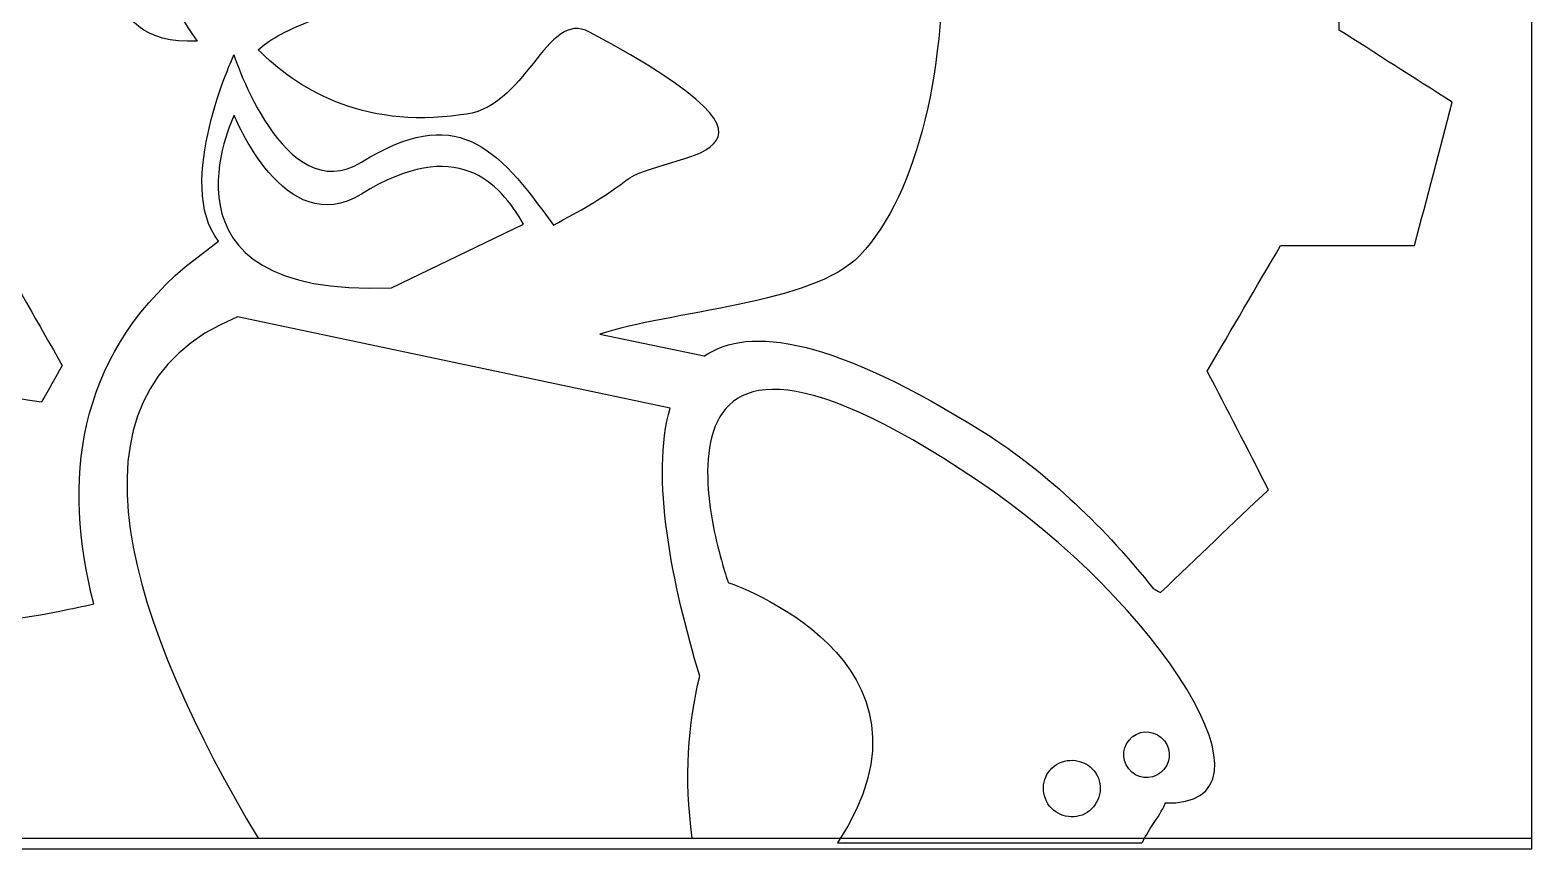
# Model space of a CAD drawing. Extents: x -20.4 to 19.6, y -2.9 to 28.1.
# Drawn here: x -6.71 to 19.65, y -2.93 to 11.44 of the extents above; entities that cross this region are included whole.
import ezdxf

# ---------------------------------------------------------------- set-up
doc = ezdxf.new("R2010")
doc.units = 0
doc.header["$MEASUREMENT"] = 0
doc.layers.add('EBENE_2', color=7, linetype='CONTINUOUS')
doc.layers.add('FLAECHE', color=7, linetype='CONTINUOUS')

# ---------------------------------------------------------------- blocks, each defined once
blk = doc.blocks.new('BLOCK_38')
at = {"layer": 'FLAECHE'}
blk.add_lwpolyline([(-20.352, 28.106), (-20.352, -2.928), (19.646, -2.928), (19.646, 28.106), (-20.352, 28.106)], dxfattribs=at)
for points, knots in [([(-12.824, 2.812), (-12.824, 2.886), (-12.421, 3.993), (-12.421, 4.029), (-12.421, 4.029), (-8.664, 5.849), (-8.664, 5.849), (-7.92, 5.218), (-7.161, 4.971), (-6.509, 4.914), (-6.385, 5.126), (-6.269, 5.345), (-6.145, 5.553), (-6.562, 6.286), (-6.971, 7.003), (-7.43, 7.796), (-7.43, 7.796), (-9.754, 7.796), (-9.754, 7.796), (-9.994, 8.689), (-10.22, 9.504), (-10.453, 10.358), (-9.772, 10.767), (-9.087, 11.158), (-8.393, 11.568), (-8.393, 11.568), (-8.393, 14.086), (-8.393, 14.086), (-9.031, 14.492), (-9.691, 14.915), (-10.389, 15.36), (-10.171, 16.189), (-9.952, 17.011), (-9.73, 17.868), (-9.73, 17.868), (-7.37, 17.868), (-7.37, 17.868), (-6.936, 18.623), (-6.519, 19.332), (-6.085, 20.077), (-6.438, 20.747), (-6.794, 21.445), (-7.161, 22.14), (-6.53, 22.751), (-5.909, 23.343), (-5.253, 23.968), (-4.65, 23.622), (-3.969, 23.238), (-3.299, 22.849), (-2.561, 23.273), (-1.849, 23.686), (-1.041, 24.151), (-1.041, 24.871), (-1.161, 26.014), (-1.161, 26.797), (-1.161, 26.797), (1.563, 27.548), (1.563, 27.548), (1.94, 26.861), (2.314, 25.792), (2.692, 25.107), (2.692, 25.107), (5.253, 25.107), (5.253, 25.107), (5.662, 25.749), (6.085, 26.409), (6.512, 27.083), (7.355, 26.868), (8.181, 26.649), (9.038, 26.423), (9.038, 26.423), (9.038, 24.081), (9.038, 24.081), (9.79, 23.643), (10.502, 23.223), (11.247, 22.793), (11.906, 23.139), (12.594, 23.495), (13.282, 23.848), (13.882, 23.216), (14.485, 22.595), (15.113, 21.943), (14.778, 21.343), (14.39, 20.669), (14.012, 20.003), (14.443, 19.262), (14.855, 18.531), (15.311, 17.731), (15.311, 17.731), (17.582, 17.731), (17.582, 17.731), (17.837, 16.877), (18.076, 16.097), (18.316, 15.307), (18.316, 15.307), (16.263, 13.995), (16.263, 13.995), (16.263, 13.995), (16.263, 11.441), (16.263, 11.441), (16.902, 11.031), (17.561, 10.612), (18.246, 10.174), (18.027, 9.331), (17.812, 8.509), (17.582, 7.662), (17.582, 7.662), (15.236, 7.662), (15.236, 7.662), (14.799, 6.918), (14.383, 6.202), (13.949, 5.458), (14.291, 4.787), (14.658, 4.092), (15.021, 3.376), (14.39, 2.78), (13.78, 2.187), (13.127, 1.57), (13.084, 1.591), (13.042, 1.619), (13, 1.64), (12.188, 2.67), (11.155, 3.672), (10.03, 4.381), (7.398, 6.033), (5.909, 6.265), (5.126, 5.722), (5.126, 5.722), (5.119, 5.722), (5.119, 5.722), (5.119, 5.722), (3.291, 6.103), (3.291, 6.103), (4.48, 6.505), (7.041, 6.629), (7.849, 7.482), (8.89, 8.579), (9.391, 10.873), (9.292, 13.243), (9.719, 13.307), (12.009, 13.748), (12.591, 16.037), (13.24, 18.56), (10.446, 18.623), (10.446, 18.623), (10.446, 18.623), (8.11, 18.059), (8.11, 18.059), (7.091, 19.992), (5.401, 21.149), (2.984, 20.316), (2.773, 20.249), (2.565, 20.168), (2.378, 20.098), (2.229, 20.052), (2.095, 19.992), (1.961, 19.939), (1.961, 19.939), (1.954, 19.939), (1.954, 19.939), (1.884, 19.911), (1.813, 19.89), (1.75, 19.861), (1.563, 19.967), (1.365, 20.055), (1.168, 20.161), (1.161, 20.376), (1.154, 20.585), (1.147, 20.803), (0.907, 20.853), (0.681, 20.902), (0.451, 20.959), (0.339, 20.768), (0.233, 20.578), (0.127, 20.401), (-0.106, 20.387), (-0.339, 20.38), (-0.572, 20.366), (-0.684, 20.549), (-0.794, 20.733), (-0.9, 20.916), (-0.9, 20.916), (-1.605, 20.69), (-1.605, 20.69), (-1.598, 20.479), (-1.584, 20.264), (-1.577, 20.066), (-1.796, 19.928), (-1.983, 19.812), (-2.18, 19.685), (-2.364, 19.784), (-2.554, 19.883), (-2.724, 19.967), (-2.9, 19.791), (-3.059, 19.622), (-3.221, 19.445), (-3.115, 19.262), (-3.009, 19.082), (-2.903, 18.895), (-3.016, 18.694), (-3.122, 18.489), (-3.235, 18.277), (-3.44, 18.27), (-3.658, 18.263), (-3.877, 18.249), (-3.926, 18.016), (-3.976, 17.794), (-4.022, 17.561), (-3.824, 17.448), (-3.644, 17.343), (-3.468, 17.237), (-3.454, 17), (-3.447, 16.771), (-3.44, 16.549), (-3.623, 16.429), (-3.799, 16.316), (-3.99, 16.196), (-3.93, 16.037), (-3.884, 15.878), (-3.835, 15.723), (-4.438, 14.908), (-4.9, 14.157), (-5.002, 13.818), (-5.235, 13.049), (-5.676, 11.155), (-3.778, 11.247), (-4.209, 11.843), (-4.681, 12.756), (-4.607, 13.13), (-4.501, 13.621), (-4.417, 13.684), (-4.417, 13.684), (-2.819, 12.411), (-0.141, 13.116), (-0.141, 13.116), (-0.141, 13.116), (-0.191, 12.672), (-0.191, 12.672), (-0.416, 12.326), (-1.013, 11.899), (-1.785, 11.603), (-2.258, 11.419), (-2.54, 11.247), (-2.706, 11.095), (-2.053, 10.435), (-0.907, 9.701), (0.843, 9.952), (2, 10.019), (2.342, 11.822), (3.108, 11.405), (7.384, 9.112), (4.424, 9.331), (3.747, 8.802), (3.242, 8.417), (2.981, 8.301), (2.473, 8.015), (1.468, 9.433), (0.755, 10.142), (-0.896, 9.123), (-2.251, 8.287), (-3.133, 11.003), (-3.133, 11.003), (-3.133, 11.003), (-4.191, 8.728), (-3.401, 7.736), (-3.401, 7.736), (-3.99, 7.285), (-3.99, 7.285), (-5.895, 5.659), (-6.145, 3.531), (-5.592, 1.372), (-5.782, 1.33), (-5.98, 1.288), (-6.188, 1.245), (-9.73, 0.547), (-15.222, 0.78), (-12.824, 2.812)], [0, 0, 0, 0, 1, 1, 1, 2, 2, 2, 3, 3, 3, 4, 4, 4, 5, 5, 5, 6, 6, 6, 7, 7, 7, 8, 8, 8, 9, 9, 9, 10, 10, 10, 11, 11, 11, 12, 12, 12, 13, 13, 13, 14, 14, 14, 15, 15, 15, 16, 16, 16, 17, 17, 17, 18, 18, 18, 19, 19, 19, 20, 20, 20, 21, 21, 21, 22, 22, 22, 23, 23, 23, 24, 24, 24, 25, 25, 25, 26, 26, 26, 27, 27, 27, 28, 28, 28, 29, 29, 29, 30, 30, 30, 31, 31, 31, 32, 32, 32, 33, 33, 33, 34, 34, 34, 35, 35, 35, 36, 36, 36, 37, 37, 37, 38, 38, 38, 39, 39, 39, 40, 40, 40, 41, 41, 41, 42, 42, 42, 43, 43, 43, 44, 44, 44, 45, 45, 45, 46, 46, 46, 47, 47, 47, 48, 48, 48, 49, 49, 49, 50, 50, 50, 51, 51, 51, 52, 52, 52, 53, 53, 53, 54, 54, 54, 55, 55, 55, 56, 56, 56, 57, 57, 57, 58, 58, 58, 59, 59, 59, 60, 60, 60, 61, 61, 61, 62, 62, 62, 63, 63, 63, 64, 64, 64, 65, 65, 65, 66, 66, 66, 67, 67, 67, 68, 68, 68, 69, 69, 69, 70, 70, 70, 71, 71, 71, 72, 72, 72, 73, 73, 73, 74, 74, 74, 75, 75, 75, 76, 76, 76, 77, 77, 77, 78, 78, 78, 79, 79, 79, 80, 80, 80, 81, 81, 81, 82, 82, 82, 83, 83, 83, 84, 84, 84, 85, 85, 85, 86, 86, 86, 87, 87, 87, 88, 88, 88, 89, 89, 89, 90, 90, 90, 91, 91, 91, 92, 92, 92, 92]), ([(-0.37, 6.918), (-4.71, 6.734), (-3.129, 9.945), (-3.129, 9.945), (-3.129, 9.945), (-2.247, 7.726), (-0.896, 8.562), (0.776, 9.596), (1.528, 8.767), (1.947, 8.036), (1.947, 8.036), (-0.37, 6.918), (-0.37, 6.918)], [0, 0, 0, 0, 1, 1, 1, 2, 2, 2, 3, 3, 3, 4, 4, 4, 4]), ([(9.917, 3.538), (13.116, 1.383), (15.416, -2.194), (13.201, -2.12), (13.261, -2.12), (12.95, -2.551), (12.834, -2.759), (12.831, -2.78), (12.816, -2.801), (12.802, -2.822), (12.802, -2.822), (7.458, -2.822), (7.458, -2.822), (9.585, 0.395), (5.542, 1.746), (5.542, 1.746), (5.542, 1.746), (3.313, 7.98), (9.917, 3.538)], [0, 0, 0, 0, 1, 1, 1, 2, 2, 2, 3, 3, 3, 4, 4, 4, 5, 5, 5, 6, 6, 6, 6]), ([(-3.073, 6.406), (-3.073, 6.406), (4.523, 4.808), (4.523, 4.808), (4.17, 3.616), (4.558, 1.707), (5.041, 0.106), (4.84, -0.73), (4.762, -1.683), (4.911, -2.737), (4.911, -2.737), (-2.709, -2.737), (-2.709, -2.737), (-4.875, 0.878), (-6.403, 5.048), (-3.073, 6.406)], [0, 0, 0, 0, 1, 1, 1, 2, 2, 2, 3, 3, 3, 4, 4, 4, 5, 5, 5, 5])]:
    blk.add_open_spline(points, degree=3, knots=knots, dxfattribs=at)

msp = doc.modelspace()

# ---------------------------------------------------------------- linework, layer by layer
at = {"layer": 'EBENE_2', "color": 92}
msp.add_lwpolyline([(-20.352, -2.737), (19.646, -2.737), (19.646, 28.106), (-20.352, 28.106), (-20.352, -2.737)], dxfattribs=at)
at = {"layer": 'FLAECHE'}
for points in [[(12.527, -1.453), (12.626, -1.655), (12.866, -1.732), (13.063, -1.633), (13.261, -1.528), (13.335, -1.288), (13.24, -1.097), (13.138, -0.9), (12.894, -0.815), (12.7, -0.917), (12.506, -1.023), (12.421, -1.259), (12.527, -1.453)], [(12.527, -1.453), (12.626, -1.655), (12.866, -1.732), (13.063, -1.633), (13.261, -1.528), (13.335, -1.288), (13.24, -1.097), (13.138, -0.9), (12.894, -0.815), (12.7, -0.917), (12.506, -1.023), (12.421, -1.259), (12.527, -1.453)], [(12.527, -1.453), (12.626, -1.655), (12.866, -1.732), (13.063, -1.633), (13.261, -1.528), (13.335, -1.288), (13.24, -1.097), (13.138, -0.9), (12.894, -0.815), (12.7, -0.917), (12.506, -1.023), (12.421, -1.259), (12.527, -1.453)], [(12.527, -1.453), (12.626, -1.655), (12.866, -1.732), (13.063, -1.633), (13.261, -1.528), (13.335, -1.288), (13.24, -1.097), (13.138, -0.9), (12.894, -0.815), (12.7, -0.917), (12.506, -1.023), (12.421, -1.259), (12.527, -1.453)], [(12.527, -1.453), (12.626, -1.655), (12.866, -1.732), (13.063, -1.633), (13.261, -1.528), (13.335, -1.288), (13.24, -1.097), (13.138, -0.9), (12.894, -0.815), (12.7, -0.917), (12.506, -1.023), (12.421, -1.259), (12.527, -1.453)], [(12.527, -1.453), (12.626, -1.655), (12.866, -1.732), (13.063, -1.633), (13.261, -1.528), (13.335, -1.288), (13.24, -1.097), (13.138, -0.9), (12.894, -0.815), (12.7, -0.917), (12.506, -1.023), (12.421, -1.259), (12.527, -1.453)], [(12.527, -1.453), (12.626, -1.655), (12.866, -1.732), (13.063, -1.633), (13.261, -1.528), (13.335, -1.288), (13.24, -1.097), (13.138, -0.9), (12.894, -0.815), (12.7, -0.917), (12.506, -1.023), (12.421, -1.259), (12.527, -1.453)], [(12.527, -1.453), (12.626, -1.655), (12.866, -1.732), (13.063, -1.633), (13.261, -1.528), (13.335, -1.288), (13.24, -1.097), (13.138, -0.9), (12.894, -0.815), (12.7, -0.917), (12.506, -1.023), (12.421, -1.259), (12.527, -1.453)], [(12.527, -1.453), (12.626, -1.655), (12.866, -1.732), (13.063, -1.633), (13.261, -1.528), (13.335, -1.288), (13.24, -1.097), (13.138, -0.9), (12.894, -0.815), (12.7, -0.917), (12.506, -1.023), (12.421, -1.259), (12.527, -1.453)], [(12.527, -1.453), (12.626, -1.655), (12.866, -1.732), (13.063, -1.633), (13.261, -1.528), (13.335, -1.288), (13.24, -1.097), (13.138, -0.9), (12.894, -0.815), (12.7, -0.917), (12.506, -1.023), (12.421, -1.259), (12.527, -1.453)], [(12.527, -1.453), (12.626, -1.655), (12.866, -1.732), (13.063, -1.633), (13.261, -1.528), (13.335, -1.288), (13.24, -1.097), (13.138, -0.9), (12.894, -0.815), (12.7, -0.917), (12.506, -1.023), (12.421, -1.259), (12.527, -1.453)], [(12.527, -1.453), (12.626, -1.655), (12.866, -1.732), (13.063, -1.633), (13.261, -1.528), (13.335, -1.288), (13.24, -1.097), (13.138, -0.9), (12.894, -0.815), (12.7, -0.917), (12.506, -1.023), (12.421, -1.259), (12.527, -1.453)], [(12.527, -1.453), (12.626, -1.655), (12.866, -1.732), (13.063, -1.633), (13.261, -1.528), (13.335, -1.288), (13.24, -1.097), (13.138, -0.9), (12.894, -0.815), (12.7, -0.917), (12.506, -1.023), (12.421, -1.259), (12.527, -1.453)], [(12.527, -1.453), (12.626, -1.655), (12.866, -1.732), (13.063, -1.633), (13.261, -1.528), (13.335, -1.288), (13.24, -1.097), (13.138, -0.9), (12.894, -0.815), (12.7, -0.917), (12.506, -1.023), (12.421, -1.259), (12.527, -1.453)], [(12.527, -1.453), (12.626, -1.655), (12.866, -1.732), (13.063, -1.633), (13.261, -1.528), (13.335, -1.288), (13.24, -1.097), (13.138, -0.9), (12.894, -0.815), (12.7, -0.917), (12.506, -1.023), (12.421, -1.259), (12.527, -1.453)], [(12.527, -1.453), (12.626, -1.655), (12.866, -1.732), (13.063, -1.633), (13.261, -1.528), (13.335, -1.288), (13.24, -1.097), (13.138, -0.9), (12.894, -0.815), (12.7, -0.917), (12.506, -1.023), (12.421, -1.259), (12.527, -1.453)], [(12.527, -1.453), (12.626, -1.655), (12.866, -1.732), (13.063, -1.633), (13.261, -1.528), (13.335, -1.288), (13.24, -1.097), (13.138, -0.9), (12.894, -0.815), (12.7, -0.917), (12.506, -1.023), (12.421, -1.259), (12.527, -1.453)], [(12.527, -1.453), (12.626, -1.655), (12.866, -1.732), (13.063, -1.633), (13.261, -1.528), (13.335, -1.288), (13.24, -1.097), (13.138, -0.9), (12.894, -0.815), (12.7, -0.917), (12.506, -1.023), (12.421, -1.259), (12.527, -1.453)], [(12.527, -1.453), (12.626, -1.655), (12.866, -1.732), (13.063, -1.633), (13.261, -1.528), (13.335, -1.288), (13.24, -1.097), (13.138, -0.9), (12.894, -0.815), (12.7, -0.917), (12.506, -1.023), (12.421, -1.259), (12.527, -1.453)], [(12.527, -1.453), (12.626, -1.655), (12.866, -1.732), (13.063, -1.633), (13.261, -1.528), (13.335, -1.288), (13.24, -1.097), (13.138, -0.9), (12.894, -0.815), (12.7, -0.917), (12.506, -1.023), (12.421, -1.259), (12.527, -1.453)], [(12.527, -1.453), (12.626, -1.655), (12.866, -1.732), (13.063, -1.633), (13.261, -1.528), (13.335, -1.288), (13.24, -1.097), (13.138, -0.9), (12.894, -0.815), (12.7, -0.917), (12.506, -1.023), (12.421, -1.259), (12.527, -1.453)], [(12.527, -1.453), (12.626, -1.655), (12.866, -1.732), (13.063, -1.633), (13.261, -1.528), (13.335, -1.288), (13.24, -1.097), (13.138, -0.9), (12.894, -0.815), (12.7, -0.917), (12.506, -1.023), (12.421, -1.259), (12.527, -1.453)], [(12.527, -1.453), (12.626, -1.655), (12.866, -1.732), (13.063, -1.633), (13.261, -1.528), (13.335, -1.288), (13.24, -1.097), (13.138, -0.9), (12.894, -0.815), (12.7, -0.917), (12.506, -1.023), (12.421, -1.259), (12.527, -1.453)], [(12.527, -1.453), (12.626, -1.655), (12.866, -1.732), (13.063, -1.633), (13.261, -1.528), (13.335, -1.288), (13.24, -1.097), (13.138, -0.9), (12.894, -0.815), (12.7, -0.917), (12.506, -1.023), (12.421, -1.259), (12.527, -1.453)], [(12.527, -1.453), (12.626, -1.655), (12.866, -1.732), (13.063, -1.633), (13.261, -1.528), (13.335, -1.288), (13.24, -1.097), (13.138, -0.9), (12.894, -0.815), (12.7, -0.917), (12.506, -1.023), (12.421, -1.259), (12.527, -1.453)], [(12.527, -1.453), (12.626, -1.655), (12.866, -1.732), (13.063, -1.633), (13.261, -1.528), (13.335, -1.288), (13.24, -1.097), (13.138, -0.9), (12.894, -0.815), (12.7, -0.917), (12.506, -1.023), (12.421, -1.259), (12.527, -1.453)], [(12.527, -1.453), (12.626, -1.655), (12.866, -1.732), (13.063, -1.633), (13.261, -1.528), (13.335, -1.288), (13.24, -1.097), (13.138, -0.9), (12.894, -0.815), (12.7, -0.917), (12.506, -1.023), (12.421, -1.259), (12.527, -1.453)], [(12.527, -1.453), (12.626, -1.655), (12.866, -1.732), (13.063, -1.633), (13.261, -1.528), (13.335, -1.288), (13.24, -1.097), (13.138, -0.9), (12.894, -0.815), (12.7, -0.917), (12.506, -1.023), (12.421, -1.259), (12.527, -1.453)], [(12.527, -1.453), (12.626, -1.655), (12.866, -1.732), (13.063, -1.633), (13.261, -1.528), (13.335, -1.288), (13.24, -1.097), (13.138, -0.9), (12.894, -0.815), (12.7, -0.917), (12.506, -1.023), (12.421, -1.259), (12.527, -1.453)], [(12.527, -1.453), (12.626, -1.655), (12.866, -1.732), (13.063, -1.633), (13.261, -1.528), (13.335, -1.288), (13.24, -1.097), (13.138, -0.9), (12.894, -0.815), (12.7, -0.917), (12.506, -1.023), (12.421, -1.259), (12.527, -1.453)], [(12.527, -1.453), (12.626, -1.655), (12.866, -1.732), (13.063, -1.633), (13.261, -1.528), (13.335, -1.288), (13.24, -1.097), (13.138, -0.9), (12.894, -0.815), (12.7, -0.917), (12.506, -1.023), (12.421, -1.259), (12.527, -1.453)], [(12.527, -1.453), (12.626, -1.655), (12.866, -1.732), (13.063, -1.633), (13.261, -1.528), (13.335, -1.288), (13.24, -1.097), (13.138, -0.9), (12.894, -0.815), (12.7, -0.917), (12.506, -1.023), (12.421, -1.259), (12.527, -1.453)], [(12.527, -1.453), (12.626, -1.655), (12.866, -1.732), (13.063, -1.633), (13.261, -1.528), (13.335, -1.288), (13.24, -1.097), (13.138, -0.9), (12.894, -0.815), (12.7, -0.917), (12.506, -1.023), (12.421, -1.259), (12.527, -1.453)], [(12.527, -1.453), (12.626, -1.655), (12.866, -1.732), (13.063, -1.633), (13.261, -1.528), (13.335, -1.288), (13.24, -1.097), (13.138, -0.9), (12.894, -0.815), (12.7, -0.917), (12.506, -1.023), (12.421, -1.259), (12.527, -1.453)], [(12.527, -1.453), (12.626, -1.655), (12.866, -1.732), (13.063, -1.633), (13.261, -1.528), (13.335, -1.288), (13.24, -1.097), (13.138, -0.9), (12.894, -0.815), (12.7, -0.917), (12.506, -1.023), (12.421, -1.259), (12.527, -1.453)], [(12.527, -1.453), (12.626, -1.655), (12.866, -1.732), (13.063, -1.633), (13.261, -1.528), (13.335, -1.288), (13.24, -1.097), (13.138, -0.9), (12.894, -0.815), (12.7, -0.917), (12.506, -1.023), (12.421, -1.259), (12.527, -1.453)], [(12.527, -1.453), (12.626, -1.655), (12.866, -1.732), (13.063, -1.633), (13.261, -1.528), (13.335, -1.288), (13.24, -1.097), (13.138, -0.9), (12.894, -0.815), (12.7, -0.917), (12.506, -1.023), (12.421, -1.259), (12.527, -1.453)], [(12.527, -1.453), (12.626, -1.655), (12.866, -1.732), (13.063, -1.633), (13.261, -1.528), (13.335, -1.288), (13.24, -1.097), (13.138, -0.9), (12.894, -0.815), (12.7, -0.917), (12.506, -1.023), (12.421, -1.259), (12.527, -1.453)], [(12.527, -1.453), (12.626, -1.655), (12.866, -1.732), (13.063, -1.633), (13.261, -1.528), (13.335, -1.288), (13.24, -1.097), (13.138, -0.9), (12.894, -0.815), (12.7, -0.917), (12.506, -1.023), (12.421, -1.259), (12.527, -1.453)], [(12.527, -1.453), (12.626, -1.655), (12.866, -1.732), (13.063, -1.633), (13.261, -1.528), (13.335, -1.288), (13.24, -1.097), (13.138, -0.9), (12.894, -0.815), (12.7, -0.917), (12.506, -1.023), (12.421, -1.259), (12.527, -1.453)], [(12.527, -1.453), (12.626, -1.655), (12.866, -1.732), (13.063, -1.633), (13.261, -1.528), (13.335, -1.288), (13.24, -1.097), (13.138, -0.9), (12.894, -0.815), (12.7, -0.917), (12.506, -1.023), (12.421, -1.259), (12.527, -1.453)], [(12.527, -1.453), (12.626, -1.655), (12.866, -1.732), (13.063, -1.633), (13.261, -1.528), (13.335, -1.288), (13.24, -1.097), (13.138, -0.9), (12.894, -0.815), (12.7, -0.917), (12.506, -1.023), (12.421, -1.259), (12.527, -1.453)], [(12.527, -1.453), (12.626, -1.655), (12.866, -1.732), (13.063, -1.633), (13.261, -1.528), (13.335, -1.288), (13.24, -1.097), (13.138, -0.9), (12.894, -0.815), (12.7, -0.917), (12.506, -1.023), (12.421, -1.259), (12.527, -1.453)], [(12.527, -1.453), (12.626, -1.655), (12.866, -1.732), (13.063, -1.633), (13.261, -1.528), (13.335, -1.288), (13.24, -1.097), (13.138, -0.9), (12.894, -0.815), (12.7, -0.917), (12.506, -1.023), (12.421, -1.259), (12.527, -1.453)], [(12.527, -1.453), (12.626, -1.655), (12.866, -1.732), (13.063, -1.633), (13.261, -1.528), (13.335, -1.288), (13.24, -1.097), (13.138, -0.9), (12.894, -0.815), (12.7, -0.917), (12.506, -1.023), (12.421, -1.259), (12.527, -1.453)], [(12.527, -1.453), (12.626, -1.655), (12.866, -1.732), (13.063, -1.633), (13.261, -1.528), (13.335, -1.288), (13.24, -1.097), (13.138, -0.9), (12.894, -0.815), (12.7, -0.917), (12.506, -1.023), (12.421, -1.259), (12.527, -1.453)], [(12.527, -1.453), (12.626, -1.655), (12.866, -1.732), (13.063, -1.633), (13.261, -1.528), (13.335, -1.288), (13.24, -1.097), (13.138, -0.9), (12.894, -0.815), (12.7, -0.917), (12.506, -1.023), (12.421, -1.259), (12.527, -1.453)], [(12.527, -1.453), (12.626, -1.655), (12.866, -1.732), (13.063, -1.633), (13.261, -1.528), (13.335, -1.288), (13.24, -1.097), (13.138, -0.9), (12.894, -0.815), (12.7, -0.917), (12.506, -1.023), (12.421, -1.259), (12.527, -1.453)], [(12.527, -1.453), (12.626, -1.655), (12.866, -1.732), (13.063, -1.633), (13.261, -1.528), (13.335, -1.288), (13.24, -1.097), (13.138, -0.9), (12.894, -0.815), (12.7, -0.917), (12.506, -1.023), (12.421, -1.259), (12.527, -1.453)], [(12.527, -1.453), (12.626, -1.655), (12.866, -1.732), (13.063, -1.633), (13.261, -1.528), (13.335, -1.288), (13.24, -1.097), (13.138, -0.9), (12.894, -0.815), (12.7, -0.917), (12.506, -1.023), (12.421, -1.259), (12.527, -1.453)], [(12.527, -1.453), (12.626, -1.655), (12.866, -1.732), (13.063, -1.633), (13.261, -1.528), (13.335, -1.288), (13.24, -1.097), (13.138, -0.9), (12.894, -0.815), (12.7, -0.917), (12.506, -1.023), (12.421, -1.259), (12.527, -1.453)], [(12.527, -1.453), (12.626, -1.655), (12.866, -1.732), (13.063, -1.633), (13.261, -1.528), (13.335, -1.288), (13.24, -1.097), (13.138, -0.9), (12.894, -0.815), (12.7, -0.917), (12.506, -1.023), (12.421, -1.259), (12.527, -1.453)], [(12.527, -1.453), (12.626, -1.655), (12.866, -1.732), (13.063, -1.633), (13.261, -1.528), (13.335, -1.288), (13.24, -1.097), (13.138, -0.9), (12.894, -0.815), (12.7, -0.917), (12.506, -1.023), (12.421, -1.259), (12.527, -1.453)], [(12.527, -1.453), (12.626, -1.655), (12.866, -1.732), (13.063, -1.633), (13.261, -1.528), (13.335, -1.288), (13.24, -1.097), (13.138, -0.9), (12.894, -0.815), (12.7, -0.917), (12.506, -1.023), (12.421, -1.259), (12.527, -1.453)], [(12.527, -1.453), (12.626, -1.655), (12.866, -1.732), (13.063, -1.633), (13.261, -1.528), (13.335, -1.288), (13.24, -1.097), (13.138, -0.9), (12.894, -0.815), (12.7, -0.917), (12.506, -1.023), (12.421, -1.259), (12.527, -1.453)], [(12.527, -1.453), (12.626, -1.655), (12.866, -1.732), (13.063, -1.633), (13.261, -1.528), (13.335, -1.288), (13.24, -1.097), (13.138, -0.9), (12.894, -0.815), (12.7, -0.917), (12.506, -1.023), (12.421, -1.259), (12.527, -1.453)], [(12.527, -1.453), (12.626, -1.655), (12.866, -1.732), (13.063, -1.633), (13.261, -1.528), (13.335, -1.288), (13.24, -1.097), (13.138, -0.9), (12.894, -0.815), (12.7, -0.917), (12.506, -1.023), (12.421, -1.259), (12.527, -1.453)], [(12.527, -1.453), (12.626, -1.655), (12.866, -1.732), (13.063, -1.633), (13.261, -1.528), (13.335, -1.288), (13.24, -1.097), (13.138, -0.9), (12.894, -0.815), (12.7, -0.917), (12.506, -1.023), (12.421, -1.259), (12.527, -1.453)], [(12.527, -1.453), (12.626, -1.655), (12.866, -1.732), (13.063, -1.633), (13.261, -1.528), (13.335, -1.288), (13.24, -1.097), (13.138, -0.9), (12.894, -0.815), (12.7, -0.917), (12.506, -1.023), (12.421, -1.259), (12.527, -1.453)], [(12.527, -1.453), (12.626, -1.655), (12.866, -1.732), (13.063, -1.633), (13.261, -1.528), (13.335, -1.288), (13.24, -1.097), (13.138, -0.9), (12.894, -0.815), (12.7, -0.917), (12.506, -1.023), (12.421, -1.259), (12.527, -1.453)], [(12.527, -1.453), (12.626, -1.655), (12.866, -1.732), (13.063, -1.633), (13.261, -1.528), (13.335, -1.288), (13.24, -1.097), (13.138, -0.9), (12.894, -0.815), (12.7, -0.917), (12.506, -1.023), (12.421, -1.259), (12.527, -1.453)], [(12.527, -1.453), (12.626, -1.655), (12.866, -1.732), (13.063, -1.633), (13.261, -1.528), (13.335, -1.288), (13.24, -1.097), (13.138, -0.9), (12.894, -0.815), (12.7, -0.917), (12.506, -1.023), (12.421, -1.259), (12.527, -1.453)], [(12.527, -1.453), (12.626, -1.655), (12.866, -1.732), (13.063, -1.633), (13.261, -1.528), (13.335, -1.288), (13.24, -1.097), (13.138, -0.9), (12.894, -0.815), (12.7, -0.917), (12.506, -1.023), (12.421, -1.259), (12.527, -1.453)], [(11.127, -2.092), (11.254, -2.335), (11.55, -2.434), (11.797, -2.314), (12.04, -2.187), (12.143, -1.884), (12.016, -1.64), (11.892, -1.401), (11.592, -1.305), (11.345, -1.422), (11.098, -1.549), (11.003, -1.842), (11.127, -2.092)], [(11.127, -2.092), (11.254, -2.335), (11.55, -2.434), (11.797, -2.314), (12.04, -2.187), (12.143, -1.884), (12.016, -1.64), (11.892, -1.401), (11.592, -1.305), (11.345, -1.422), (11.098, -1.549), (11.003, -1.842), (11.127, -2.092)], [(11.127, -2.092), (11.254, -2.335), (11.55, -2.434), (11.797, -2.314), (12.04, -2.187), (12.143, -1.884), (12.016, -1.64), (11.892, -1.401), (11.592, -1.305), (11.345, -1.422), (11.098, -1.549), (11.003, -1.842), (11.127, -2.092)], [(11.127, -2.092), (11.254, -2.335), (11.55, -2.434), (11.797, -2.314), (12.04, -2.187), (12.143, -1.884), (12.016, -1.64), (11.892, -1.401), (11.592, -1.305), (11.345, -1.422), (11.098, -1.549), (11.003, -1.842), (11.127, -2.092)], [(11.127, -2.092), (11.254, -2.335), (11.55, -2.434), (11.797, -2.314), (12.04, -2.187), (12.143, -1.884), (12.016, -1.64), (11.892, -1.401), (11.592, -1.305), (11.345, -1.422), (11.098, -1.549), (11.003, -1.842), (11.127, -2.092)], [(11.127, -2.092), (11.254, -2.335), (11.55, -2.434), (11.797, -2.314), (12.04, -2.187), (12.143, -1.884), (12.016, -1.64), (11.892, -1.401), (11.592, -1.305), (11.345, -1.422), (11.098, -1.549), (11.003, -1.842), (11.127, -2.092)], [(11.127, -2.092), (11.254, -2.335), (11.55, -2.434), (11.797, -2.314), (12.04, -2.187), (12.143, -1.884), (12.016, -1.64), (11.892, -1.401), (11.592, -1.305), (11.345, -1.422), (11.098, -1.549), (11.003, -1.842), (11.127, -2.092)], [(11.127, -2.092), (11.254, -2.335), (11.55, -2.434), (11.797, -2.314), (12.04, -2.187), (12.143, -1.884), (12.016, -1.64), (11.892, -1.401), (11.592, -1.305), (11.345, -1.422), (11.098, -1.549), (11.003, -1.842), (11.127, -2.092)], [(11.127, -2.092), (11.254, -2.335), (11.55, -2.434), (11.797, -2.314), (12.04, -2.187), (12.143, -1.884), (12.016, -1.64), (11.892, -1.401), (11.592, -1.305), (11.345, -1.422), (11.098, -1.549), (11.003, -1.842), (11.127, -2.092)], [(11.127, -2.092), (11.254, -2.335), (11.55, -2.434), (11.797, -2.314), (12.04, -2.187), (12.143, -1.884), (12.016, -1.64), (11.892, -1.401), (11.592, -1.305), (11.345, -1.422), (11.098, -1.549), (11.003, -1.842), (11.127, -2.092)], [(11.127, -2.092), (11.254, -2.335), (11.55, -2.434), (11.797, -2.314), (12.04, -2.187), (12.143, -1.884), (12.016, -1.64), (11.892, -1.401), (11.592, -1.305), (11.345, -1.422), (11.098, -1.549), (11.003, -1.842), (11.127, -2.092)], [(11.127, -2.092), (11.254, -2.335), (11.55, -2.434), (11.797, -2.314), (12.04, -2.187), (12.143, -1.884), (12.016, -1.64), (11.892, -1.401), (11.592, -1.305), (11.345, -1.422), (11.098, -1.549), (11.003, -1.842), (11.127, -2.092)], [(11.127, -2.092), (11.254, -2.335), (11.55, -2.434), (11.797, -2.314), (12.04, -2.187), (12.143, -1.884), (12.016, -1.64), (11.892, -1.401), (11.592, -1.305), (11.345, -1.422), (11.098, -1.549), (11.003, -1.842), (11.127, -2.092)], [(11.127, -2.092), (11.254, -2.335), (11.55, -2.434), (11.797, -2.314), (12.04, -2.187), (12.143, -1.884), (12.016, -1.64), (11.892, -1.401), (11.592, -1.305), (11.345, -1.422), (11.098, -1.549), (11.003, -1.842), (11.127, -2.092)], [(11.127, -2.092), (11.254, -2.335), (11.55, -2.434), (11.797, -2.314), (12.04, -2.187), (12.143, -1.884), (12.016, -1.64), (11.892, -1.401), (11.592, -1.305), (11.345, -1.422), (11.098, -1.549), (11.003, -1.842), (11.127, -2.092)], [(11.127, -2.092), (11.254, -2.335), (11.55, -2.434), (11.797, -2.314), (12.04, -2.187), (12.143, -1.884), (12.016, -1.64), (11.892, -1.401), (11.592, -1.305), (11.345, -1.422), (11.098, -1.549), (11.003, -1.842), (11.127, -2.092)], [(11.127, -2.092), (11.254, -2.335), (11.55, -2.434), (11.797, -2.314), (12.04, -2.187), (12.143, -1.884), (12.016, -1.64), (11.892, -1.401), (11.592, -1.305), (11.345, -1.422), (11.098, -1.549), (11.003, -1.842), (11.127, -2.092)], [(11.127, -2.092), (11.254, -2.335), (11.55, -2.434), (11.797, -2.314), (12.04, -2.187), (12.143, -1.884), (12.016, -1.64), (11.892, -1.401), (11.592, -1.305), (11.345, -1.422), (11.098, -1.549), (11.003, -1.842), (11.127, -2.092)], [(11.127, -2.092), (11.254, -2.335), (11.55, -2.434), (11.797, -2.314), (12.04, -2.187), (12.143, -1.884), (12.016, -1.64), (11.892, -1.401), (11.592, -1.305), (11.345, -1.422), (11.098, -1.549), (11.003, -1.842), (11.127, -2.092)], [(11.127, -2.092), (11.254, -2.335), (11.55, -2.434), (11.797, -2.314), (12.04, -2.187), (12.143, -1.884), (12.016, -1.64), (11.892, -1.401), (11.592, -1.305), (11.345, -1.422), (11.098, -1.549), (11.003, -1.842), (11.127, -2.092)], [(11.127, -2.092), (11.254, -2.335), (11.55, -2.434), (11.797, -2.314), (12.04, -2.187), (12.143, -1.884), (12.016, -1.64), (11.892, -1.401), (11.592, -1.305), (11.345, -1.422), (11.098, -1.549), (11.003, -1.842), (11.127, -2.092)], [(11.127, -2.092), (11.254, -2.335), (11.55, -2.434), (11.797, -2.314), (12.04, -2.187), (12.143, -1.884), (12.016, -1.64), (11.892, -1.401), (11.592, -1.305), (11.345, -1.422), (11.098, -1.549), (11.003, -1.842), (11.127, -2.092)], [(11.127, -2.092), (11.254, -2.335), (11.55, -2.434), (11.797, -2.314), (12.04, -2.187), (12.143, -1.884), (12.016, -1.64), (11.892, -1.401), (11.592, -1.305), (11.345, -1.422), (11.098, -1.549), (11.003, -1.842), (11.127, -2.092)], [(11.127, -2.092), (11.254, -2.335), (11.55, -2.434), (11.797, -2.314), (12.04, -2.187), (12.143, -1.884), (12.016, -1.64), (11.892, -1.401), (11.592, -1.305), (11.345, -1.422), (11.098, -1.549), (11.003, -1.842), (11.127, -2.092)], [(11.127, -2.092), (11.254, -2.335), (11.55, -2.434), (11.797, -2.314), (12.04, -2.187), (12.143, -1.884), (12.016, -1.64), (11.892, -1.401), (11.592, -1.305), (11.345, -1.422), (11.098, -1.549), (11.003, -1.842), (11.127, -2.092)], [(11.127, -2.092), (11.254, -2.335), (11.55, -2.434), (11.797, -2.314), (12.04, -2.187), (12.143, -1.884), (12.016, -1.64), (11.892, -1.401), (11.592, -1.305), (11.345, -1.422), (11.098, -1.549), (11.003, -1.842), (11.127, -2.092)], [(11.127, -2.092), (11.254, -2.335), (11.55, -2.434), (11.797, -2.314), (12.04, -2.187), (12.143, -1.884), (12.016, -1.64), (11.892, -1.401), (11.592, -1.305), (11.345, -1.422), (11.098, -1.549), (11.003, -1.842), (11.127, -2.092)], [(11.127, -2.092), (11.254, -2.335), (11.55, -2.434), (11.797, -2.314), (12.04, -2.187), (12.143, -1.884), (12.016, -1.64), (11.892, -1.401), (11.592, -1.305), (11.345, -1.422), (11.098, -1.549), (11.003, -1.842), (11.127, -2.092)], [(11.127, -2.092), (11.254, -2.335), (11.55, -2.434), (11.797, -2.314), (12.04, -2.187), (12.143, -1.884), (12.016, -1.64), (11.892, -1.401), (11.592, -1.305), (11.345, -1.422), (11.098, -1.549), (11.003, -1.842), (11.127, -2.092)], [(11.127, -2.092), (11.254, -2.335), (11.55, -2.434), (11.797, -2.314), (12.04, -2.187), (12.143, -1.884), (12.016, -1.64), (11.892, -1.401), (11.592, -1.305), (11.345, -1.422), (11.098, -1.549), (11.003, -1.842), (11.127, -2.092)], [(11.127, -2.092), (11.254, -2.335), (11.55, -2.434), (11.797, -2.314), (12.04, -2.187), (12.143, -1.884), (12.016, -1.64), (11.892, -1.401), (11.592, -1.305), (11.345, -1.422), (11.098, -1.549), (11.003, -1.842), (11.127, -2.092)], [(11.127, -2.092), (11.254, -2.335), (11.55, -2.434), (11.797, -2.314), (12.04, -2.187), (12.143, -1.884), (12.016, -1.64), (11.892, -1.401), (11.592, -1.305), (11.345, -1.422), (11.098, -1.549), (11.003, -1.842), (11.127, -2.092)], [(11.127, -2.092), (11.254, -2.335), (11.55, -2.434), (11.797, -2.314), (12.04, -2.187), (12.143, -1.884), (12.016, -1.64), (11.892, -1.401), (11.592, -1.305), (11.345, -1.422), (11.098, -1.549), (11.003, -1.842), (11.127, -2.092)], [(11.127, -2.092), (11.254, -2.335), (11.55, -2.434), (11.797, -2.314), (12.04, -2.187), (12.143, -1.884), (12.016, -1.64), (11.892, -1.401), (11.592, -1.305), (11.345, -1.422), (11.098, -1.549), (11.003, -1.842), (11.127, -2.092)], [(11.127, -2.092), (11.254, -2.335), (11.55, -2.434), (11.797, -2.314), (12.04, -2.187), (12.143, -1.884), (12.016, -1.64), (11.892, -1.401), (11.592, -1.305), (11.345, -1.422), (11.098, -1.549), (11.003, -1.842), (11.127, -2.092)], [(11.127, -2.092), (11.254, -2.335), (11.55, -2.434), (11.797, -2.314), (12.04, -2.187), (12.143, -1.884), (12.016, -1.64), (11.892, -1.401), (11.592, -1.305), (11.345, -1.422), (11.098, -1.549), (11.003, -1.842), (11.127, -2.092)], [(11.127, -2.092), (11.254, -2.335), (11.55, -2.434), (11.797, -2.314), (12.04, -2.187), (12.143, -1.884), (12.016, -1.64), (11.892, -1.401), (11.592, -1.305), (11.345, -1.422), (11.098, -1.549), (11.003, -1.842), (11.127, -2.092)], [(11.127, -2.092), (11.254, -2.335), (11.55, -2.434), (11.797, -2.314), (12.04, -2.187), (12.143, -1.884), (12.016, -1.64), (11.892, -1.401), (11.592, -1.305), (11.345, -1.422), (11.098, -1.549), (11.003, -1.842), (11.127, -2.092)], [(11.127, -2.092), (11.254, -2.335), (11.55, -2.434), (11.797, -2.314), (12.04, -2.187), (12.143, -1.884), (12.016, -1.64), (11.892, -1.401), (11.592, -1.305), (11.345, -1.422), (11.098, -1.549), (11.003, -1.842), (11.127, -2.092)], [(11.127, -2.092), (11.254, -2.335), (11.55, -2.434), (11.797, -2.314), (12.04, -2.187), (12.143, -1.884), (12.016, -1.64), (11.892, -1.401), (11.592, -1.305), (11.345, -1.422), (11.098, -1.549), (11.003, -1.842), (11.127, -2.092)], [(11.127, -2.092), (11.254, -2.335), (11.55, -2.434), (11.797, -2.314), (12.04, -2.187), (12.143, -1.884), (12.016, -1.64), (11.892, -1.401), (11.592, -1.305), (11.345, -1.422), (11.098, -1.549), (11.003, -1.842), (11.127, -2.092)], [(11.127, -2.092), (11.254, -2.335), (11.55, -2.434), (11.797, -2.314), (12.04, -2.187), (12.143, -1.884), (12.016, -1.64), (11.892, -1.401), (11.592, -1.305), (11.345, -1.422), (11.098, -1.549), (11.003, -1.842), (11.127, -2.092)], [(11.127, -2.092), (11.254, -2.335), (11.55, -2.434), (11.797, -2.314), (12.04, -2.187), (12.143, -1.884), (12.016, -1.64), (11.892, -1.401), (11.592, -1.305), (11.345, -1.422), (11.098, -1.549), (11.003, -1.842), (11.127, -2.092)], [(11.127, -2.092), (11.254, -2.335), (11.55, -2.434), (11.797, -2.314), (12.04, -2.187), (12.143, -1.884), (12.016, -1.64), (11.892, -1.401), (11.592, -1.305), (11.345, -1.422), (11.098, -1.549), (11.003, -1.842), (11.127, -2.092)], [(11.127, -2.092), (11.254, -2.335), (11.55, -2.434), (11.797, -2.314), (12.04, -2.187), (12.143, -1.884), (12.016, -1.64), (11.892, -1.401), (11.592, -1.305), (11.345, -1.422), (11.098, -1.549), (11.003, -1.842), (11.127, -2.092)], [(11.127, -2.092), (11.254, -2.335), (11.55, -2.434), (11.797, -2.314), (12.04, -2.187), (12.143, -1.884), (12.016, -1.64), (11.892, -1.401), (11.592, -1.305), (11.345, -1.422), (11.098, -1.549), (11.003, -1.842), (11.127, -2.092)], [(11.127, -2.092), (11.254, -2.335), (11.55, -2.434), (11.797, -2.314), (12.04, -2.187), (12.143, -1.884), (12.016, -1.64), (11.892, -1.401), (11.592, -1.305), (11.345, -1.422), (11.098, -1.549), (11.003, -1.842), (11.127, -2.092)], [(11.127, -2.092), (11.254, -2.335), (11.55, -2.434), (11.797, -2.314), (12.04, -2.187), (12.143, -1.884), (12.016, -1.64), (11.892, -1.401), (11.592, -1.305), (11.345, -1.422), (11.098, -1.549), (11.003, -1.842), (11.127, -2.092)], [(11.127, -2.092), (11.254, -2.335), (11.55, -2.434), (11.797, -2.314), (12.04, -2.187), (12.143, -1.884), (12.016, -1.64), (11.892, -1.401), (11.592, -1.305), (11.345, -1.422), (11.098, -1.549), (11.003, -1.842), (11.127, -2.092)], [(11.127, -2.092), (11.254, -2.335), (11.55, -2.434), (11.797, -2.314), (12.04, -2.187), (12.143, -1.884), (12.016, -1.64), (11.892, -1.401), (11.592, -1.305), (11.345, -1.422), (11.098, -1.549), (11.003, -1.842), (11.127, -2.092)], [(11.127, -2.092), (11.254, -2.335), (11.55, -2.434), (11.797, -2.314), (12.04, -2.187), (12.143, -1.884), (12.016, -1.64), (11.892, -1.401), (11.592, -1.305), (11.345, -1.422), (11.098, -1.549), (11.003, -1.842), (11.127, -2.092)], [(11.127, -2.092), (11.254, -2.335), (11.55, -2.434), (11.797, -2.314), (12.04, -2.187), (12.143, -1.884), (12.016, -1.64), (11.892, -1.401), (11.592, -1.305), (11.345, -1.422), (11.098, -1.549), (11.003, -1.842), (11.127, -2.092)], [(11.127, -2.092), (11.254, -2.335), (11.55, -2.434), (11.797, -2.314), (12.04, -2.187), (12.143, -1.884), (12.016, -1.64), (11.892, -1.401), (11.592, -1.305), (11.345, -1.422), (11.098, -1.549), (11.003, -1.842), (11.127, -2.092)], [(11.127, -2.092), (11.254, -2.335), (11.55, -2.434), (11.797, -2.314), (12.04, -2.187), (12.143, -1.884), (12.016, -1.64), (11.892, -1.401), (11.592, -1.305), (11.345, -1.422), (11.098, -1.549), (11.003, -1.842), (11.127, -2.092)], [(11.127, -2.092), (11.254, -2.335), (11.55, -2.434), (11.797, -2.314), (12.04, -2.187), (12.143, -1.884), (12.016, -1.64), (11.892, -1.401), (11.592, -1.305), (11.345, -1.422), (11.098, -1.549), (11.003, -1.842), (11.127, -2.092)], [(11.127, -2.092), (11.254, -2.335), (11.55, -2.434), (11.797, -2.314), (12.04, -2.187), (12.143, -1.884), (12.016, -1.64), (11.892, -1.401), (11.592, -1.305), (11.345, -1.422), (11.098, -1.549), (11.003, -1.842), (11.127, -2.092)], [(11.127, -2.092), (11.254, -2.335), (11.55, -2.434), (11.797, -2.314), (12.04, -2.187), (12.143, -1.884), (12.016, -1.64), (11.892, -1.401), (11.592, -1.305), (11.345, -1.422), (11.098, -1.549), (11.003, -1.842), (11.127, -2.092)], [(11.127, -2.092), (11.254, -2.335), (11.55, -2.434), (11.797, -2.314), (12.04, -2.187), (12.143, -1.884), (12.016, -1.64), (11.892, -1.401), (11.592, -1.305), (11.345, -1.422), (11.098, -1.549), (11.003, -1.842), (11.127, -2.092)], [(11.127, -2.092), (11.254, -2.335), (11.55, -2.434), (11.797, -2.314), (12.04, -2.187), (12.143, -1.884), (12.016, -1.64), (11.892, -1.401), (11.592, -1.305), (11.345, -1.422), (11.098, -1.549), (11.003, -1.842), (11.127, -2.092)], [(11.127, -2.092), (11.254, -2.335), (11.55, -2.434), (11.797, -2.314), (12.04, -2.187), (12.143, -1.884), (12.016, -1.64), (11.892, -1.401), (11.592, -1.305), (11.345, -1.422), (11.098, -1.549), (11.003, -1.842), (11.127, -2.092)], [(11.127, -2.092), (11.254, -2.335), (11.55, -2.434), (11.797, -2.314), (12.04, -2.187), (12.143, -1.884), (12.016, -1.64), (11.892, -1.401), (11.592, -1.305), (11.345, -1.422), (11.098, -1.549), (11.003, -1.842), (11.127, -2.092)], [(11.127, -2.092), (11.254, -2.335), (11.55, -2.434), (11.797, -2.314), (12.04, -2.187), (12.143, -1.884), (12.016, -1.64), (11.892, -1.401), (11.592, -1.305), (11.345, -1.422), (11.098, -1.549), (11.003, -1.842), (11.127, -2.092)], [(11.127, -2.092), (11.254, -2.335), (11.55, -2.434), (11.797, -2.314), (12.04, -2.187), (12.143, -1.884), (12.016, -1.64), (11.892, -1.401), (11.592, -1.305), (11.345, -1.422), (11.098, -1.549), (11.003, -1.842), (11.127, -2.092)]]:
    msp.add_open_spline(points, degree=3, knots=[0, 0, 0, 0, 1, 1, 1, 2, 2, 2, 3, 3, 3, 4, 4, 4, 4], dxfattribs=at)

# ---------------------------------------------------------------- block references
msp.add_blockref('BLOCK_38', (0, 0), dxfattribs=at)

doc.saveas('drawing.dxf')
